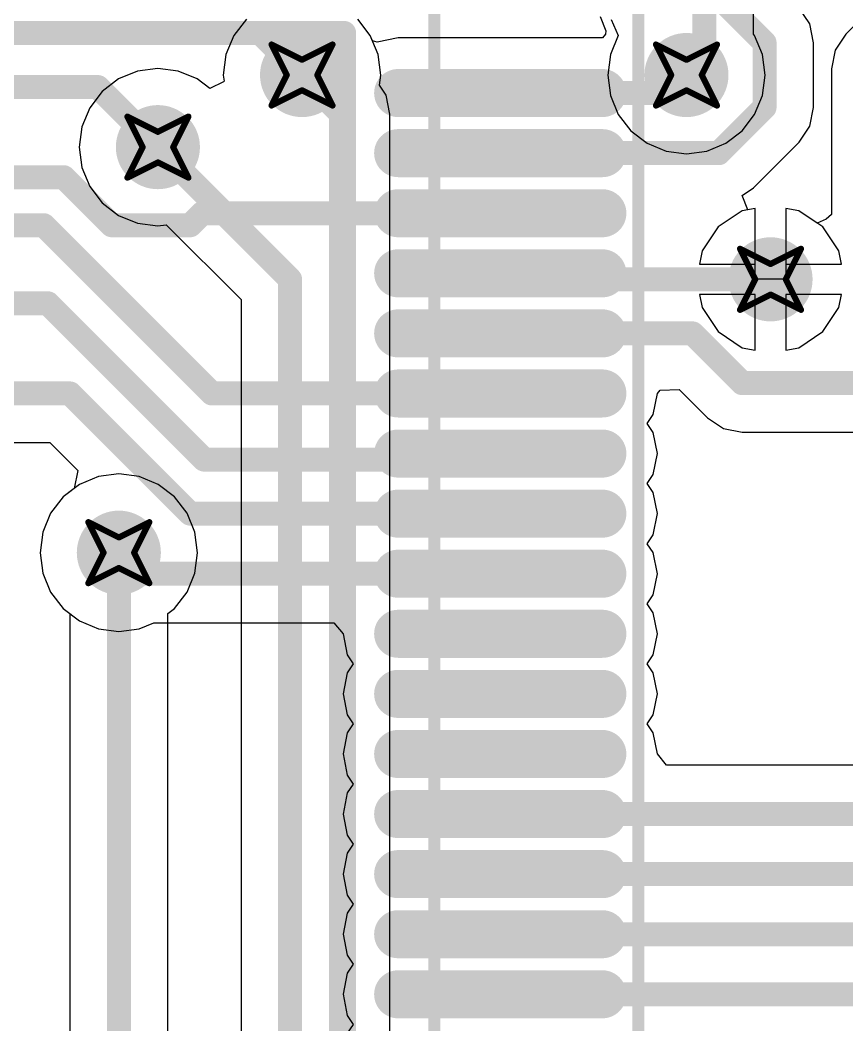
# Model space of a CAD drawing. Header units: millimetres. Extents: x 21 to 336, y 20 to 129.
# Drawn here: x 52.45 to 59.34, y 50.5 to 58.86 of the extents above; entities that cross this region are included whole.
import ezdxf

# ---------------------------------------------------------------- set-up
doc = ezdxf.new("R2010")
doc.units = ezdxf.units.MM
for name, color, linetype in [('BottomLayer', 5, 'Continuous'), ('DrillDrawing', 1, 'Continuous'), ('Mechanical13', 56, 'Continuous'), ('Mechanical15', 56, 'Continuous'), ('MultiLayer', 9, 'Continuous'), ('TopLayer', 1, 'Continuous'), ('TopOverlay', 2, 'Continuous'), ('TopPaste', 8, 'Continuous'), ('TopSolder', 216, 'Continuous')]:
    doc.layers.add(name, color=color, linetype=linetype)

# ---------------------------------------------------------------- blocks, each defined once
blk = doc.blocks.new('LQFP80_N_18')
at = {"layer": 'Mechanical13', "const_width": 0.0999998}
blk.add_lwpolyline([(6.000000699999999, -6.000000699999999), (6.000000699999999, 6.000000699999999)], dxfattribs=at)
at = {"layer": 'Mechanical15', "const_width": 0.0999998}
blk.add_lwpolyline([(7.699999839999999, -7.699999839999999), (7.699999839999999, 7.699999839999999)], dxfattribs=at)
at = {"layer": 'TopLayer', "const_width": 0.2999994}
for points in [[(5.69999876, 4.75000066), (7.400000439999999, 4.75000066)], [(5.69999876, 4.24999912), (7.400000439999999, 4.24999912)], [(5.69999876, 3.75000012), (7.400000439999999, 3.75000012)], [(5.69999876, 3.24999858), (7.400000439999999, 3.24999858)], [(5.69999876, 2.74999958), (7.400000439999999, 2.74999958)], [(5.69999876, 2.25000058), (7.400000439999999, 2.25000058)], [(5.69999876, 1.74999904), (7.400000439999999, 1.74999904)], [(5.69999876, 1.25000004), (7.400000439999999, 1.25000004)], [(5.69999876, 0.7499985), (7.400000439999999, 0.7499985)], [(5.69999876, 0.2499995), (7.400000439999999, 0.2499995)], [(5.69999876, -0.2499995), (7.400000439999999, -0.2499995)], [(5.69999876, -0.75000104), (7.400000439999999, -0.75000104)], [(5.69999876, -1.25000004), (7.400000439999999, -1.25000004)], [(5.69999876, -1.75000158), (7.400000439999999, -1.75000158)], [(5.69999876, -2.25000058), (7.400000439999999, -2.25000058)], [(5.69999876, -2.74999958), (7.400000439999999, -2.74999958)]]:
    blk.add_lwpolyline(points, dxfattribs=at)
at = {"layer": 'TopLayer', "const_width": 0.1499997}
for points in [[(5.62500018, 4.75000066, 1), (5.77499734, 4.75000066, 1)], [(7.32500186, 4.75000066, 1), (7.474999019999999, 4.75000066, 1)], [(5.62500018, 4.24999912, 1), (5.77499734, 4.24999912, 1)], [(7.32500186, 4.24999912, 1), (7.474999019999999, 4.24999912, 1)], [(5.62500018, 3.75000012, 1), (5.77499734, 3.75000012, 1)], [(7.32500186, 3.75000012, 1), (7.474999019999999, 3.75000012, 1)], [(5.62500018, 3.24999858, 1), (5.77499734, 3.24999858, 1)], [(7.32500186, 3.24999858, 1), (7.474999019999999, 3.24999858, 1)], [(5.62500018, 2.74999958, 1), (5.77499734, 2.74999958, 1)], [(7.32500186, 2.74999958, 1), (7.474999019999999, 2.74999958, 1)], [(5.62500018, 2.25000058, 1), (5.77499734, 2.25000058, 1)], [(7.32500186, 2.25000058, 1), (7.474999019999999, 2.25000058, 1)], [(5.62500018, 1.74999904, 1), (5.77499734, 1.74999904, 1)], [(7.32500186, 1.74999904, 1), (7.474999019999999, 1.74999904, 1)], [(5.62500018, 1.25000004, 1), (5.77499734, 1.25000004, 1)], [(7.32500186, 1.25000004, 1), (7.474999019999999, 1.25000004, 1)], [(5.62500018, 0.7499985, 1), (5.77499734, 0.7499985, 1)], [(7.32500186, 0.7499985, 1), (7.474999019999999, 0.7499985, 1)], [(5.62500018, 0.2499995, 1), (5.77499734, 0.2499995, 1)], [(7.32500186, 0.2499995, 1), (7.474999019999999, 0.2499995, 1)], [(5.62500018, -0.2499995, 1), (5.77499734, -0.2499995, 1)], [(7.32500186, -0.2499995, 1), (7.474999019999999, -0.2499995, 1)], [(5.62500018, -0.75000104, 1), (5.77499734, -0.75000104, 1)], [(7.32500186, -0.75000104, 1), (7.474999019999999, -0.75000104, 1)], [(5.62500018, -1.25000004, 1), (5.77499734, -1.25000004, 1)], [(7.32500186, -1.25000004, 1), (7.474999019999999, -1.25000004, 1)], [(5.62500018, -1.75000158, 1), (5.77499734, -1.75000158, 1)], [(7.32500186, -1.75000158, 1), (7.474999019999999, -1.75000158, 1)], [(5.62500018, -2.25000058, 1), (5.77499734, -2.25000058, 1)], [(7.32500186, -2.25000058, 1), (7.474999019999999, -2.25000058, 1)], [(5.62500018, -2.74999958, 1), (5.77499734, -2.74999958, 1)], [(7.32500186, -2.74999958, 1), (7.474999019999999, -2.74999958, 1)]]:
    blk.add_lwpolyline(points, format="xyb", close=True, dxfattribs=at)
at = {"layer": 'TopOverlay', "const_width": 0.1999996}
for points in [[(-5.249999659999999, 5.249999659999999), (5.249999659999999, 5.249999659999999)], [(5.249999659999999, -5.249999659999999), (5.249999659999999, 5.249999659999999)]]:
    blk.add_lwpolyline(points, dxfattribs=at)
at = {"layer": 'TopOverlay', "const_width": 0.0999998}
blk.add_lwpolyline([(5.19999976, 5.249999659999999, 1), (5.29999956, 5.249999659999999, 1)], format="xyb", close=True, dxfattribs=at)
blk.add_lwpolyline([(5.19999976, 5.249999659999999, 1), (5.29999956, 5.249999659999999, 1)], format="xyb", close=True, dxfattribs=at)
at = {"layer": 'TopPaste', "const_width": 0.2999994}
for points in [[(5.69999876, 4.75000066), (7.400000439999999, 4.75000066)], [(5.69999876, 4.24999912), (7.400000439999999, 4.24999912)], [(5.69999876, 3.75000012), (7.400000439999999, 3.75000012)], [(5.69999876, 3.24999858), (7.400000439999999, 3.24999858)], [(5.69999876, 2.74999958), (7.400000439999999, 2.74999958)], [(5.69999876, 2.25000058), (7.400000439999999, 2.25000058)], [(5.69999876, 1.74999904), (7.400000439999999, 1.74999904)], [(5.69999876, 1.25000004), (7.400000439999999, 1.25000004)], [(5.69999876, 0.7499985), (7.400000439999999, 0.7499985)], [(5.69999876, 0.2499995), (7.400000439999999, 0.2499995)], [(5.69999876, -0.2499995), (7.400000439999999, -0.2499995)], [(5.69999876, -0.75000104), (7.400000439999999, -0.75000104)], [(5.69999876, -1.25000004), (7.400000439999999, -1.25000004)], [(5.69999876, -1.75000158), (7.400000439999999, -1.75000158)], [(5.69999876, -2.25000058), (7.400000439999999, -2.25000058)], [(5.69999876, -2.74999958), (7.400000439999999, -2.74999958)]]:
    blk.add_lwpolyline(points, dxfattribs=at)
at = {"layer": 'TopPaste', "const_width": 0.1499997}
for points in [[(5.62500018, 4.75000066, 1), (5.77499734, 4.75000066, 1)], [(7.32500186, 4.75000066, 1), (7.474999019999999, 4.75000066, 1)], [(5.62500018, 4.24999912, 1), (5.77499734, 4.24999912, 1)], [(7.32500186, 4.24999912, 1), (7.474999019999999, 4.24999912, 1)], [(5.62500018, 3.75000012, 1), (5.77499734, 3.75000012, 1)], [(7.32500186, 3.75000012, 1), (7.474999019999999, 3.75000012, 1)], [(5.62500018, 3.24999858, 1), (5.77499734, 3.24999858, 1)], [(7.32500186, 3.24999858, 1), (7.474999019999999, 3.24999858, 1)], [(5.62500018, 2.74999958, 1), (5.77499734, 2.74999958, 1)], [(7.32500186, 2.74999958, 1), (7.474999019999999, 2.74999958, 1)], [(5.62500018, 2.25000058, 1), (5.77499734, 2.25000058, 1)], [(7.32500186, 2.25000058, 1), (7.474999019999999, 2.25000058, 1)], [(5.62500018, 1.74999904, 1), (5.77499734, 1.74999904, 1)], [(7.32500186, 1.74999904, 1), (7.474999019999999, 1.74999904, 1)], [(5.62500018, 1.25000004, 1), (5.77499734, 1.25000004, 1)], [(7.32500186, 1.25000004, 1), (7.474999019999999, 1.25000004, 1)], [(5.62500018, 0.7499985, 1), (5.77499734, 0.7499985, 1)], [(7.32500186, 0.7499985, 1), (7.474999019999999, 0.7499985, 1)], [(5.62500018, 0.2499995, 1), (5.77499734, 0.2499995, 1)], [(7.32500186, 0.2499995, 1), (7.474999019999999, 0.2499995, 1)], [(5.62500018, -0.2499995, 1), (5.77499734, -0.2499995, 1)], [(7.32500186, -0.2499995, 1), (7.474999019999999, -0.2499995, 1)], [(5.62500018, -0.75000104, 1), (5.77499734, -0.75000104, 1)], [(7.32500186, -0.75000104, 1), (7.474999019999999, -0.75000104, 1)], [(5.62500018, -1.25000004, 1), (5.77499734, -1.25000004, 1)], [(7.32500186, -1.25000004, 1), (7.474999019999999, -1.25000004, 1)], [(5.62500018, -1.75000158, 1), (5.77499734, -1.75000158, 1)], [(7.32500186, -1.75000158, 1), (7.474999019999999, -1.75000158, 1)], [(5.62500018, -2.25000058, 1), (5.77499734, -2.25000058, 1)], [(7.32500186, -2.25000058, 1), (7.474999019999999, -2.25000058, 1)], [(5.62500018, -2.74999958, 1), (5.77499734, -2.74999958, 1)], [(7.32500186, -2.74999958, 1), (7.474999019999999, -2.74999958, 1)]]:
    blk.add_lwpolyline(points, format="xyb", close=True, dxfattribs=at)
at = {"layer": 'TopSolder', "const_width": 0.3999992}
for points in [[(5.69999876, 4.75000066), (7.400000439999999, 4.75000066)], [(5.69999876, 4.24999912), (7.400000439999999, 4.24999912)], [(5.69999876, 3.75000012), (7.400000439999999, 3.75000012)], [(5.69999876, 3.24999858), (7.400000439999999, 3.24999858)], [(5.69999876, 2.74999958), (7.400000439999999, 2.74999958)], [(5.69999876, 2.25000058), (7.400000439999999, 2.25000058)], [(5.69999876, 1.74999904), (7.400000439999999, 1.74999904)], [(5.69999876, 1.25000004), (7.400000439999999, 1.25000004)], [(5.69999876, 0.7499985), (7.400000439999999, 0.7499985)], [(5.69999876, 0.2499995), (7.400000439999999, 0.2499995)], [(5.69999876, -0.2499995), (7.400000439999999, -0.2499995)], [(5.69999876, -0.75000104), (7.400000439999999, -0.75000104)], [(5.69999876, -1.25000004), (7.400000439999999, -1.25000004)], [(5.69999876, -1.75000158), (7.400000439999999, -1.75000158)], [(5.69999876, -2.25000058), (7.400000439999999, -2.25000058)], [(5.69999876, -2.74999958), (7.400000439999999, -2.74999958)]]:
    blk.add_lwpolyline(points, dxfattribs=at)
at = {"layer": 'TopSolder', "const_width": 0.1999996}
for points in [[(5.59999896, 4.75000066, 1), (5.79999856, 4.75000066, 1)], [(7.300000639999999, 4.75000066, 1), (7.500000239999999, 4.75000066, 1)], [(5.59999896, 4.24999912, 1), (5.79999856, 4.24999912, 1)], [(7.300000639999999, 4.24999912, 1), (7.500000239999999, 4.24999912, 1)], [(5.59999896, 3.75000012, 1), (5.79999856, 3.75000012, 1)], [(7.300000639999999, 3.75000012, 1), (7.500000239999999, 3.75000012, 1)], [(5.59999896, 3.24999858, 1), (5.79999856, 3.24999858, 1)], [(7.300000639999999, 3.24999858, 1), (7.500000239999999, 3.24999858, 1)], [(5.59999896, 2.74999958, 1), (5.79999856, 2.74999958, 1)], [(7.300000639999999, 2.74999958, 1), (7.500000239999999, 2.74999958, 1)], [(5.59999896, 2.25000058, 1), (5.79999856, 2.25000058, 1)], [(7.300000639999999, 2.25000058, 1), (7.500000239999999, 2.25000058, 1)], [(5.59999896, 1.74999904, 1), (5.79999856, 1.74999904, 1)], [(7.300000639999999, 1.74999904, 1), (7.500000239999999, 1.74999904, 1)], [(5.59999896, 1.25000004, 1), (5.79999856, 1.25000004, 1)], [(7.300000639999999, 1.25000004, 1), (7.500000239999999, 1.25000004, 1)], [(5.59999896, 0.7499985, 1), (5.79999856, 0.7499985, 1)], [(7.300000639999999, 0.7499985, 1), (7.500000239999999, 0.7499985, 1)], [(5.59999896, 0.2499995, 1), (5.79999856, 0.2499995, 1)], [(7.300000639999999, 0.2499995, 1), (7.500000239999999, 0.2499995, 1)], [(5.59999896, -0.2499995, 1), (5.79999856, -0.2499995, 1)], [(7.300000639999999, -0.2499995, 1), (7.500000239999999, -0.2499995, 1)], [(5.59999896, -0.75000104, 1), (5.79999856, -0.75000104, 1)], [(7.300000639999999, -0.75000104, 1), (7.500000239999999, -0.75000104, 1)], [(5.59999896, -1.25000004, 1), (5.79999856, -1.25000004, 1)], [(7.300000639999999, -1.25000004, 1), (7.500000239999999, -1.25000004, 1)], [(5.59999896, -1.75000158, 1), (5.79999856, -1.75000158, 1)], [(7.300000639999999, -1.75000158, 1), (7.500000239999999, -1.75000158, 1)], [(5.59999896, -2.25000058, 1), (5.79999856, -2.25000058, 1)], [(7.300000639999999, -2.25000058, 1), (7.500000239999999, -2.25000058, 1)], [(5.59999896, -2.74999958, 1), (5.79999856, -2.74999958, 1)], [(7.300000639999999, -2.74999958, 1), (7.500000239999999, -2.74999958, 1)]]:
    blk.add_lwpolyline(points, format="xyb", close=True, dxfattribs=at)

msp = doc.modelspace()

# ---------------------------------------------------------------- linework, layer by layer
at = {"layer": 'BottomLayer'}
for p, q in [((58.55783818, 58.74074865999999), (58.55783818, 62.30035291999999)), ((54.3364166, 58.86358306), (54.23222834, 58.72780228)), ((55.3677709, 58.72780228), (55.26358264, 58.86358306)), ((57.37430994, 58.86094146), (57.43222956, 58.72779973999999)), ((54.23222834, 58.72780228), (54.16673189999999, 58.56968474)), ((55.43326734, 58.56968474), (55.3677709, 58.72780228)), ((57.43222956, 58.72779973999999), (57.36673312, 58.56968474)), ((58.56777211999999, 58.72780228), (58.55783818, 58.74074865999999)), ((58.63326856, 58.56968474), (58.56777211999999, 58.72780228)), ((54.16673189999999, 58.56968474), (54.1443926, 58.40000003999999)), ((55.45560664, 58.40000003999999), (55.43326734, 58.56968474)), ((57.36673312, 58.56968474), (57.34439381999999, 58.40000003999999)), ((58.65560786, 58.40000003999999), (58.63326856, 58.56968474)), ((53.60000202, 58.45560826), (53.43031732, 58.43326896)), ((53.76968672, 58.43326896), (53.60000202, 58.45560826)), ((53.27219724, 58.36777252), (53.136419, 58.26358425999999)), ((53.43031732, 58.43326896), (53.27219724, 58.36777252)), ((53.9278068, 58.36777252), (53.76968672, 58.43326896)), ((54.03095874, 58.2886185), (53.9278068, 58.36777252)), ((54.1443926, 58.40000003999999), (54.15117186, 58.34850153999999)), ((55.44459066, 58.31631466), (55.45560664, 58.40000003999999)), ((57.34439381999999, 58.40000003999999), (57.36673312, 58.23031534)), ((58.63326856, 58.23031534), (58.65560786, 58.40000003999999)), ((54.14572102, 58.3432158), (54.03095874, 58.2886185)), ((54.15117186, 58.34850153999999), (54.14572102, 58.3432158)), ((55.50105486, 58.23180885999999), (55.44459066, 58.31631466)), ((53.136419, 58.26358425999999), (53.03223074, 58.12780348)), ((55.53210128, 58.07573601999999), (55.50105486, 58.23180885999999)), ((57.36673312, 58.23031534), (57.43222956, 58.0721978)), ((58.56777211999999, 58.0721978), (58.63326856, 58.23031534)), ((53.03223074, 58.12780348), (52.9667343, 57.96968594)), ((55.53209874, 58.07572331999999), (55.53210128, 58.07573601999999)), ((55.53209874, 38.24466824), (55.53209874, 58.07572331999999)), ((57.43222956, 58.0721978), (57.53641782, 57.93641701999999)), ((58.46358386, 57.93641701999999), (58.56777211999999, 58.0721978)), ((52.9667343, 57.96968594), (52.944395, 57.80000124)), ((57.53641782, 57.93641701999999), (57.67219859999999, 57.83222876)), ((58.32780308, 57.83222876), (58.46358386, 57.93641701999999)), ((52.944395, 57.80000124), (52.9667343, 57.63031654)), ((57.67219859999999, 57.83222876), (57.83031613999999, 57.76673232)), ((58.16968554, 57.76673232), (58.32780308, 57.83222876)), ((57.83031613999999, 57.76673232), (58.00000084, 57.74439302)), ((58.00000084, 57.74439302), (58.16968554, 57.76673232)), ((52.9667343, 57.63031654), (53.03223074, 57.472199)), ((53.03223074, 57.472199), (53.136419, 57.33641822)), ((53.136419, 57.33641822), (53.27219724, 57.23222996)), ((58.57300197999999, 57.29057122), (58.46433316, 57.26895582)), ((58.57300197999999, 56.82700089999999), (58.57300197999999, 57.29057122)), ((58.9356708, 57.26895582), (58.82700198, 57.29057122)), ((58.82700198, 57.29057122), (58.82700198, 56.82700089999999)), ((53.27219724, 57.23222996), (53.43031732, 57.16673351999999)), ((58.46433316, 57.26895582), (58.26454184, 57.13546104)), ((59.13546212, 57.13546104), (58.9356708, 57.26895582)), ((53.43031732, 57.16673351999999), (53.60000202, 57.14439422)), ((53.60000202, 57.14439422), (53.66966914, 57.15356616)), ((53.66966914, 57.15356616), (54.29216472, 56.53107311999999)), ((58.26454184, 57.13546104), (58.13104706, 56.93566972)), ((59.2689569, 56.93566972), (59.13546212, 57.13546104)), ((58.13104706, 56.93566972), (58.10943166, 56.82700089999999)), ((59.29057229999999, 56.82700089999999), (59.2689569, 56.93566972)), ((58.10943166, 56.82700089999999), (58.57300197999999, 56.82700089999999)), ((58.82700198, 56.82700089999999), (59.29057229999999, 56.82700089999999)), ((54.29216472, 56.53107311999999), (54.29216472, 37.9000131)), ((58.57300197999999, 56.5730009), (58.10943166, 56.5730009)), ((58.10943166, 56.5730009), (58.13104706, 56.46433208)), ((58.57300197999999, 56.10943057999999), (58.57300197999999, 56.5730009)), ((59.29057229999999, 56.5730009), (58.82700198, 56.5730009)), ((58.82700198, 56.5730009), (58.82700198, 56.10943057999999)), ((59.2689569, 56.46433208), (59.29057229999999, 56.5730009)), ((58.13104706, 56.46433208), (58.26454184, 56.26454076)), ((59.13546212, 56.26454076), (59.2689569, 56.46433208)), ((58.26454184, 56.26454076), (58.46433316, 56.13104598)), ((58.9356708, 56.13104598), (59.13546212, 56.26454076)), ((58.46433316, 56.13104598), (58.57300197999999, 56.10943057999999)), ((58.82700198, 56.10943057999999), (58.9356708, 56.13104598)), ((53.10524304, 55.05833793999999), (52.94712295999999, 54.9928415)), ((53.27492774, 55.08067724), (53.10524304, 55.05833793999999)), ((53.44461244, 55.05833793999999), (53.27492774, 55.08067724)), ((53.60273252, 54.9928415), (53.44461244, 55.05833793999999)), ((52.94712295999999, 54.9928415), (52.81134471999999, 54.88865324)), ((53.73851076, 54.88865324), (53.60273252, 54.9928415)), ((52.81134471999999, 54.88865324), (52.70715646, 54.752875)), ((53.84269902, 54.752875), (53.73851076, 54.88865324)), ((52.70715646, 54.752875), (52.64166002, 54.59475492)), ((53.90819545999999, 54.59475492), (53.84269902, 54.752875)), ((52.64166002, 54.59475492), (52.61932072, 54.42507021999999)), ((53.93053476, 54.42507021999999), (53.90819545999999, 54.59475492)), ((52.61932072, 54.42507021999999), (52.64166002, 54.25538552)), ((53.90819545999999, 54.25538552), (53.93053476, 54.42507021999999)), ((52.64166002, 54.25538552), (52.70715646, 54.09726543999999)), ((53.84269902, 54.09726543999999), (53.90819545999999, 54.25538552)), ((52.70715646, 54.09726543999999), (52.81134471999999, 53.96148719999999)), ((53.73851076, 53.96148719999999), (53.84269902, 54.09726543999999)), ((52.81134471999999, 53.96148719999999), (52.86709264, 53.91870852)), ((53.68276284, 53.91870852), (53.73851076, 53.96148719999999)), ((52.86709264, 53.91870852), (52.86709264, 38.46892992)), ((53.68276284, 38.2999996), (53.68276284, 53.91870852))]:
    msp.add_line(p, q, dxfattribs=at)
at = {"layer": 'BottomLayer', "const_width": 0.1999996}
for points in [[(58.15000308, 58.55000227999999), (58.15000308, 62.46928578)], [(58.00000084, 58.40000003999999), (58.15000308, 58.55000227999999)], [(54.79999961999999, 58.40000003999999), (55.12426364, 58.07573601999999)], [(55.12426364, 38.07573538), (55.12426364, 58.07573601999999)], [(53.60000202, 57.80000124), (54.69999982, 56.70000344)], [(54.69999982, 37.9000004), (54.69999982, 56.70000344)], [(53.27492774, 38.2999996), (53.27492774, 54.42507021999999)]]:
    msp.add_lwpolyline(points, dxfattribs=at)
at = {"layer": 'BottomLayer'}
for points, const_width in [([(54.6249987, 58.40000003999999, 1), (54.97500054, 58.40000003999999, 1)], 0.3499993), ([(57.82499992, 58.40000003999999, 1), (58.17500175999999, 58.40000003999999, 1)], 0.3499993), ([(58.10000317999999, 58.55000227999999, 1), (58.20000297999999, 58.55000227999999, 1)], 0.0999998), ([(58.10000317999999, 58.55000227999999, 1), (58.20000297999999, 58.55000227999999, 1)], 0.0999998), ([(54.74999972, 58.40000003999999, 1), (54.84999952, 58.40000003999999, 1)], 0.0999998), ([(57.95000094, 58.40000003999999, 1), (58.05000073999999, 58.40000003999999, 1)], 0.0999998), ([(53.4250011, 57.80000124, 1), (53.77500294, 57.80000124, 1)], 0.3499993), ([(55.07426374, 58.07573601999999, 1), (55.17426354, 58.07573601999999, 1)], 0.0999998), ([(55.07426374, 58.07573601999999, 1), (55.17426354, 58.07573601999999, 1)], 0.0999998), ([(53.55000211999999, 57.80000124, 1), (53.65000191999999, 57.80000124, 1)], 0.0999998), ([(58.52500105999999, 56.7000009, 1), (58.8750029, 56.7000009, 1)], 0.3499993), ([(54.64999992, 56.70000344, 1), (54.74999972, 56.70000344, 1)], 0.0999998), ([(54.64999992, 56.70000344, 1), (54.74999972, 56.70000344, 1)], 0.0999998), ([(53.09992682, 54.42507021999999, 1), (53.44992866, 54.42507021999999, 1)], 0.3499993), ([(53.22492784, 54.42507021999999, 1), (53.32492764, 54.42507021999999, 1)], 0.0999998)]:
    msp.add_lwpolyline(points, format="xyb", close=True, dxfattribs=dict(at, const_width=const_width))
at = {"layer": 'DrillDrawing', "const_width": 0.0508}
for points in [[(54.54599962, 58.65400004), (54.79999961999999, 58.52700004)], [(54.54599962, 58.65400004), (54.67299962, 58.40000003999999)], [(54.79999961999999, 58.52700004), (55.05399962, 58.65400004)], [(54.92699962, 58.40000003999999), (55.05399962, 58.65400004)], [(57.74600083999999, 58.65400004), (58.00000084, 58.52700004)], [(57.74600083999999, 58.65400004), (57.87300084, 58.40000003999999)], [(58.00000084, 58.52700004), (58.25400084, 58.65400004)], [(58.12700083999999, 58.40000003999999), (58.25400084, 58.65400004)], [(54.54599962, 58.14600004), (54.67299962, 58.40000003999999)], [(54.92699962, 58.40000003999999), (55.05399962, 58.14600004)], [(57.74600083999999, 58.14600004), (57.87300084, 58.40000003999999)], [(58.12700083999999, 58.40000003999999), (58.25400084, 58.14600004)], [(54.54599962, 58.14600004), (54.79999961999999, 58.27300004)], [(54.79999961999999, 58.27300004), (55.05399962, 58.14600004)], [(57.74600083999999, 58.14600004), (58.00000084, 58.27300004)], [(58.00000084, 58.27300004), (58.25400084, 58.14600004)], [(53.34600202, 58.05400124), (53.60000202, 57.92700124)], [(53.34600202, 58.05400124), (53.47300202, 57.80000124)], [(53.60000202, 57.92700124), (53.85400202, 58.05400124)], [(53.72700202, 57.80000124), (53.85400202, 58.05400124)], [(53.34600202, 57.54600124), (53.47300202, 57.80000124)], [(53.72700202, 57.80000124), (53.85400202, 57.54600124)], [(53.34600202, 57.54600124), (53.60000202, 57.67300124)], [(53.60000202, 57.67300124), (53.85400202, 57.54600124)], [(58.44600198, 56.9540009), (58.70000198, 56.82700089999999)], [(58.44600198, 56.9540009), (58.57300197999999, 56.7000009)], [(58.70000198, 56.82700089999999), (58.95400197999999, 56.9540009)], [(58.82700198, 56.7000009), (58.95400197999999, 56.9540009)], [(58.44600198, 56.44600089999999), (58.57300197999999, 56.7000009)], [(58.82700198, 56.7000009), (58.95400197999999, 56.44600089999999)], [(58.44600198, 56.44600089999999), (58.70000198, 56.5730009)], [(58.70000198, 56.5730009), (58.95400197999999, 56.44600089999999)], [(53.02092774, 54.67907022), (53.27492774, 54.55207022)], [(53.02092774, 54.67907022), (53.14792774, 54.42507021999999)], [(53.27492774, 54.55207022), (53.52892774, 54.67907022)], [(53.40192774, 54.42507021999999), (53.52892774, 54.67907022)], [(53.02092774, 54.17107022), (53.14792774, 54.42507021999999)], [(53.40192774, 54.42507021999999), (53.52892774, 54.17107022)], [(53.02092774, 54.17107022), (53.27492774, 54.29807022)], [(53.27492774, 54.29807022), (53.52892774, 54.17107022)]]:
    msp.add_lwpolyline(points, dxfattribs=at)
at = {"layer": 'DrillDrawing', "const_width": 0.0254}
for points in [[(54.53329961999999, 58.65400004, 1), (54.55869962, 58.65400004, 1)], [(54.53329961999999, 58.65400004, 1), (54.55869962, 58.65400004, 1)], [(55.04129962, 58.65400004, 1), (55.06669961999999, 58.65400004, 1)], [(55.04129962, 58.65400004, 1), (55.06669961999999, 58.65400004, 1)], [(57.73330084, 58.65400004, 1), (57.75870084, 58.65400004, 1)], [(57.73330084, 58.65400004, 1), (57.75870084, 58.65400004, 1)], [(58.24130083999999, 58.65400004, 1), (58.26670084, 58.65400004, 1)], [(58.24130083999999, 58.65400004, 1), (58.26670084, 58.65400004, 1)], [(54.78729962, 58.52700004, 1), (54.81269962, 58.52700004, 1)], [(54.78729962, 58.52700004, 1), (54.81269962, 58.52700004, 1)], [(57.98730084, 58.52700004, 1), (58.01270083999999, 58.52700004, 1)], [(57.98730084, 58.52700004, 1), (58.01270083999999, 58.52700004, 1)], [(54.66029962, 58.40000003999999, 1), (54.68569961999999, 58.40000003999999, 1)], [(54.66029962, 58.40000003999999, 1), (54.68569961999999, 58.40000003999999, 1)], [(54.91429961999999, 58.40000003999999, 1), (54.93969962, 58.40000003999999, 1)], [(54.91429961999999, 58.40000003999999, 1), (54.93969962, 58.40000003999999, 1)], [(57.86030083999999, 58.40000003999999, 1), (57.88570084, 58.40000003999999, 1)], [(57.86030083999999, 58.40000003999999, 1), (57.88570084, 58.40000003999999, 1)], [(58.11430084, 58.40000003999999, 1), (58.13970084, 58.40000003999999, 1)], [(58.11430084, 58.40000003999999, 1), (58.13970084, 58.40000003999999, 1)], [(54.78729962, 58.27300004, 1), (54.81269962, 58.27300004, 1)], [(54.78729962, 58.27300004, 1), (54.81269962, 58.27300004, 1)], [(57.98730084, 58.27300004, 1), (58.01270083999999, 58.27300004, 1)], [(57.98730084, 58.27300004, 1), (58.01270083999999, 58.27300004, 1)], [(54.53329961999999, 58.14600004, 1), (54.55869962, 58.14600004, 1)], [(54.53329961999999, 58.14600004, 1), (54.55869962, 58.14600004, 1)], [(55.04129962, 58.14600004, 1), (55.06669961999999, 58.14600004, 1)], [(55.04129962, 58.14600004, 1), (55.06669961999999, 58.14600004, 1)], [(57.73330084, 58.14600004, 1), (57.75870084, 58.14600004, 1)], [(57.73330084, 58.14600004, 1), (57.75870084, 58.14600004, 1)], [(58.24130083999999, 58.14600004, 1), (58.26670084, 58.14600004, 1)], [(58.24130083999999, 58.14600004, 1), (58.26670084, 58.14600004, 1)], [(53.33330202, 58.05400124, 1), (53.35870202, 58.05400124, 1)], [(53.33330202, 58.05400124, 1), (53.35870202, 58.05400124, 1)], [(53.84130202, 58.05400124, 1), (53.86670202, 58.05400124, 1)], [(53.84130202, 58.05400124, 1), (53.86670202, 58.05400124, 1)], [(53.58730202, 57.92700124, 1), (53.61270202, 57.92700124, 1)], [(53.58730202, 57.92700124, 1), (53.61270202, 57.92700124, 1)], [(53.46030202, 57.80000124, 1), (53.48570202, 57.80000124, 1)], [(53.46030202, 57.80000124, 1), (53.48570202, 57.80000124, 1)], [(53.71430202, 57.80000124, 1), (53.73970202, 57.80000124, 1)], [(53.71430202, 57.80000124, 1), (53.73970202, 57.80000124, 1)], [(53.58730202, 57.67300124, 1), (53.61270202, 57.67300124, 1)], [(53.58730202, 57.67300124, 1), (53.61270202, 57.67300124, 1)], [(53.33330202, 57.54600124, 1), (53.35870202, 57.54600124, 1)], [(53.33330202, 57.54600124, 1), (53.35870202, 57.54600124, 1)], [(53.84130202, 57.54600124, 1), (53.86670202, 57.54600124, 1)], [(53.84130202, 57.54600124, 1), (53.86670202, 57.54600124, 1)], [(58.43330198, 56.9540009, 1), (58.45870197999999, 56.9540009, 1)], [(58.43330198, 56.9540009, 1), (58.45870197999999, 56.9540009, 1)], [(58.94130198, 56.9540009, 1), (58.96670198, 56.9540009, 1)], [(58.94130198, 56.9540009, 1), (58.96670198, 56.9540009, 1)], [(58.68730197999999, 56.82700089999999, 1), (58.71270198, 56.82700089999999, 1)], [(58.68730197999999, 56.82700089999999, 1), (58.71270198, 56.82700089999999, 1)], [(58.56030198, 56.7000009, 1), (58.58570198, 56.7000009, 1)], [(58.56030198, 56.7000009, 1), (58.58570198, 56.7000009, 1)], [(58.81430198, 56.7000009, 1), (58.83970197999999, 56.7000009, 1)], [(58.81430198, 56.7000009, 1), (58.83970197999999, 56.7000009, 1)], [(58.68730197999999, 56.5730009, 1), (58.71270198, 56.5730009, 1)], [(58.68730197999999, 56.5730009, 1), (58.71270198, 56.5730009, 1)], [(58.43330198, 56.44600089999999, 1), (58.45870197999999, 56.44600089999999, 1)], [(58.43330198, 56.44600089999999, 1), (58.45870197999999, 56.44600089999999, 1)], [(58.94130198, 56.44600089999999, 1), (58.96670198, 56.44600089999999, 1)], [(58.94130198, 56.44600089999999, 1), (58.96670198, 56.44600089999999, 1)], [(53.00822774, 54.67907022, 1), (53.03362774, 54.67907022, 1)], [(53.00822774, 54.67907022, 1), (53.03362774, 54.67907022, 1)], [(53.51622774, 54.67907022, 1), (53.54162774, 54.67907022, 1)], [(53.51622774, 54.67907022, 1), (53.54162774, 54.67907022, 1)], [(53.26222774, 54.55207022, 1), (53.28762774, 54.55207022, 1)], [(53.26222774, 54.55207022, 1), (53.28762774, 54.55207022, 1)], [(53.13522774, 54.42507021999999, 1), (53.16062774, 54.42507021999999, 1)], [(53.13522774, 54.42507021999999, 1), (53.16062774, 54.42507021999999, 1)], [(53.38922774, 54.42507021999999, 1), (53.41462774, 54.42507021999999, 1)], [(53.38922774, 54.42507021999999, 1), (53.41462774, 54.42507021999999, 1)], [(53.26222774, 54.29807022, 1), (53.28762774, 54.29807022, 1)], [(53.26222774, 54.29807022, 1), (53.28762774, 54.29807022, 1)], [(53.00822774, 54.17107022, 1), (53.03362774, 54.17107022, 1)], [(53.00822774, 54.17107022, 1), (53.03362774, 54.17107022, 1)], [(53.51622774, 54.17107022, 1), (53.54162774, 54.17107022, 1)], [(53.51622774, 54.17107022, 1), (53.54162774, 54.17107022, 1)]]:
    msp.add_lwpolyline(points, format="xyb", close=True, dxfattribs=at)
at = {"layer": 'MultiLayer', "const_width": 0.3499993}
for points in [[(54.6249987, 58.40000003999999, 1), (54.97500054, 58.40000003999999, 1)], [(57.82499992, 58.40000003999999, 1), (58.17500175999999, 58.40000003999999, 1)], [(53.4250011, 57.80000124, 1), (53.77500294, 57.80000124, 1)], [(58.52500105999999, 56.7000009, 1), (58.8750029, 56.7000009, 1)], [(53.09992682, 54.42507021999999, 1), (53.44992866, 54.42507021999999, 1)]]:
    msp.add_lwpolyline(points, format="xyb", close=True, dxfattribs=at)
at = {"layer": 'TopLayer'}
for p, q in [((59.02679329999999, 58.82531033999999), (58.93838606, 58.95762148)), ((57.28261848, 58.88649132), (57.32771618, 58.76899092)), ((59.53623348, 58.9493995), (59.32701622, 58.74018224)), ((55.3677709, 58.72780228), (55.26358264, 58.86358306)), ((59.05783972, 58.66923749999999), (59.02679329999999, 58.82531033999999)), ((55.38516989999999, 58.68579829999999), (55.3677709, 58.72780228)), ((55.60000056, 58.70881577999999), (55.42442306, 58.67389077999999)), ((57.30000224, 58.70881577999999), (55.60000056, 58.70881577999999)), ((57.30217902, 58.70838397999999), (57.30000224, 58.70881577999999)), ((57.32692369999999, 58.73908242), (57.30217902, 58.70838397999999)), ((57.32771618, 58.76899092), (57.32692369999999, 58.73908242)), ((59.32701622, 58.74018224), (59.23860898, 58.6078711)), ((55.42442306, 58.67389077999999), (55.38516989999999, 58.68579829999999)), ((59.05783718, 58.66922479999999), (59.05783972, 58.66923749999999)), ((59.05783718, 58.13077527999999), (59.05783718, 58.66922479999999)), ((59.23860898, 58.6078711), (59.20756256, 58.45179826)), ((59.20756256, 58.45179826), (59.2075651, 58.45178556)), ((59.2075651, 58.45178556), (59.2075651, 57.23874506)), ((59.02679584, 57.97469228), (59.05783972, 58.13076258)), ((59.05783972, 58.13076258), (59.05783718, 58.13077527999999)), ((58.93838606, 57.8423786), (59.02679584, 57.97469228)), ((58.55762228, 57.46161481999999), (58.93837843999999, 57.84237352)), ((58.93837843999999, 57.84237352), (58.93838606, 57.8423786)), ((58.46255008, 57.39808942), (58.55762228, 57.46161481999999)), ((58.51210294, 57.27845796), (58.46255008, 57.39808942)), ((58.57300197999999, 57.29057122), (58.51210294, 57.27845796)), ((58.57300197999999, 56.7000009), (58.57300197999999, 57.29057122)), ((58.9356708, 57.26895582), (58.82700198, 57.29057122)), ((58.82700198, 57.29057122), (58.82700198, 56.7000009)), ((59.08889884, 57.1665735), (58.9356708, 57.26895582)), ((59.16352149999999, 57.20079999999999), (59.08889884, 57.1665735)), ((59.2075651, 57.23874506), (59.16352149999999, 57.20079999999999)), ((58.82700198, 56.7000009), (58.57300197999999, 56.7000009)), ((57.75881768, 55.74999772), (57.78103252, 55.7770665)), ((57.78103252, 55.7770665), (57.9393812, 55.78385338)), ((57.9393812, 55.78385338), (58.17521258, 55.548022)), ((57.72389268, 55.57442022), (57.75881768, 55.74999772)), ((57.6741671, 55.50000076), (57.72389268, 55.57442022)), ((58.17521258, 55.548022), (58.17521765999999, 55.54801438)), ((58.17521765999999, 55.54801438), (58.3075288, 55.45960714)), ((57.72389268, 55.42557875999999), (57.6741671, 55.50000076)), ((58.3075288, 55.45960714), (58.46360164, 55.42856326)), ((57.75881768, 55.24999871999999), (57.72389268, 55.42557875999999)), ((58.46360164, 55.42856326), (60.29412376, 55.42856326)), ((52.3269083, 55.3421677), (52.700301, 55.3421677)), ((52.700301, 55.3421677), (52.93216236, 55.11030633999999)), ((57.72389268, 55.07441867999999), (57.75881768, 55.24999871999999)), ((52.93216236, 55.11030633999999), (52.90349592, 54.95936683999999)), ((57.6741671, 54.99999922), (57.72389268, 55.07441867999999)), ((52.90349592, 54.95936683999999), (52.81134471999999, 54.88865324)), ((57.72389268, 54.92557976), (57.6741671, 54.99999922)), ((52.81134471999999, 54.88865324), (52.70715646, 54.752875)), ((57.75881768, 54.74999972), (57.72389268, 54.92557976)), ((52.70715646, 54.752875), (52.64166002, 54.59475492)), ((57.72389268, 54.57441968), (57.75881768, 54.74999972)), ((52.64166002, 54.59475492), (52.61932072, 54.42507021999999)), ((57.6741671, 54.49999768), (57.72389268, 54.57441968)), ((57.72389268, 54.42557822), (57.6741671, 54.49999768)), ((52.61932072, 54.42507021999999), (52.64166002, 54.25538552)), ((57.75881768, 54.24999818), (57.72389268, 54.42557822)), ((52.64166002, 54.25538552), (52.70715646, 54.09726543999999)), ((57.72389268, 54.07441814), (57.75881768, 54.24999818)), ((52.70715646, 54.09726543999999), (52.81134471999999, 53.96148719999999)), ((57.6741671, 53.99999868), (57.72389268, 54.07441814)), ((52.81134471999999, 53.96148719999999), (52.94712295999999, 53.85729894)), ((57.72389268, 53.92557922), (57.6741671, 53.99999868)), ((52.94712295999999, 53.85729894), (53.10524304, 53.7918025)), ((57.75881768, 53.74999918), (57.72389268, 53.92557922)), ((53.10524304, 53.7918025), (53.27492774, 53.7694632)), ((53.27492774, 53.7694632), (53.44461244, 53.7918025)), ((53.44461244, 53.7918025), (53.56619208, 53.84216308)), ((53.56619208, 53.84216308), (55.06554646, 53.84216308)), ((55.06554646, 53.84216308), (55.14118512, 53.74999664)), ((55.14118512, 53.74999664), (55.17611012, 53.57441914)), ((57.72389268, 53.57441914), (57.75881768, 53.74999918)), ((55.17611012, 53.57441914), (55.2258357, 53.49999967999999)), ((57.6741671, 53.49999967999999), (57.72389268, 53.57441914)), ((55.2258357, 53.49999967999999), (55.17611012, 53.42558022)), ((57.72389268, 53.42558022), (57.6741671, 53.49999967999999)), ((55.17611012, 53.42558022), (55.14118512, 53.25000017999999)), ((57.75881768, 53.25000017999999), (57.72389268, 53.42558022)), ((55.14118512, 53.25000017999999), (55.17611012, 53.07442013999999)), ((57.72389268, 53.07442013999999), (57.75881768, 53.25000017999999)), ((55.17611012, 53.07442013999999), (55.2258357, 53.00000068)), ((57.6741671, 53.00000068), (57.72389268, 53.07442013999999)), ((55.2258357, 53.00000068), (55.17611012, 52.92557867999999)), ((57.72389268, 52.92557867999999), (57.6741671, 53.00000068)), ((55.17611012, 52.92557867999999), (55.14118512, 52.74999863999999)), ((57.75881768, 52.75000118), (57.72389268, 52.92557867999999)), ((55.14118512, 52.74999863999999), (55.17611012, 52.57441859999999)), ((57.83445634, 52.65783474), (57.75881768, 52.75000118)), ((60.84998498, 52.65783474), (57.83445634, 52.65783474)), ((55.17611012, 52.57441859999999), (55.2258357, 52.49999914)), ((55.2258357, 52.49999914), (55.17611012, 52.42557968)), ((55.17611012, 52.42557968), (55.14118512, 52.24999964)), ((55.14118512, 52.24999964), (55.17611012, 52.0744196)), ((55.17611012, 52.0744196), (55.2258357, 51.9999976)), ((55.2258357, 51.9999976), (55.17611012, 51.92557814)), ((55.17611012, 51.92557814), (55.14118512, 51.7499981)), ((55.14118512, 51.7499981), (55.17611012, 51.57441806)), ((55.17611012, 51.57441806), (55.2258357, 51.4999986)), ((55.2258357, 51.4999986), (55.17611012, 51.42557914)), ((55.17611012, 51.42557914), (55.14118512, 51.2499991)), ((55.14118512, 51.2499991), (55.17611012, 51.07441906)), ((55.17611012, 51.07441906), (55.2258357, 50.9999996)), ((55.17611012, 50.92558013999999), (55.14118512, 50.75000009999999)), ((55.2258357, 50.9999996), (55.17611012, 50.92558013999999)), ((55.14118512, 50.75000009999999), (55.17611012, 50.57442005999999)), ((55.17611012, 50.57442005999999), (55.2258357, 50.5000006)), ((55.2258357, 50.5000006), (55.17611012, 50.42557859999999))]:
    msp.add_line(p, q, dxfattribs=at)
at = {"layer": 'TopLayer', "const_width": 0.1999996}
for points in [[(57.8192392, 59.50000038), (58.65000208, 58.66923749999999)], [(47.9636074, 58.74999934), (54.45000031999999, 58.74999934)], [(54.45000031999999, 58.74999934), (54.79999961999999, 58.40000003999999)], [(58.65000208, 58.13076258), (58.65000208, 58.66923749999999)], [(57.85000114, 58.25000034), (58.00000084, 58.40000003999999)], [(47.8479231, 58.30000024), (53.10000302, 58.30000024)], [(53.10000302, 58.30000024), (53.60000202, 57.80000124)], [(56.4500014, 58.25000034), (57.85000114, 58.25000034)], [(58.2692383, 57.7499988), (58.65000208, 58.13076258)], [(56.4500014, 57.7499988), (58.2692383, 57.7499988)], [(50.04995324, 57.54993824), (52.81574654, 57.54993824)], [(52.81574654, 57.54993824), (53.21568478, 57.15)], [(53.86923948, 57.15), (53.96923928, 57.2499998)], [(53.96923928, 57.2499998), (56.4500014, 57.2499998)], [(51.04993854, 57.14993904), (52.65006234, 57.14993904)], [(52.65006234, 57.14993904), (54.05000112, 55.75000026)], [(53.21568478, 57.15), (53.86923948, 57.15)], [(56.4500014, 56.74999826), (56.49999876, 56.7000009)], [(56.49999876, 56.7000009), (58.70000198, 56.7000009)], [(51.6999474, 56.4999378), (52.68498226, 56.4999378)], [(52.68498226, 56.4999378), (53.98492124, 55.19999882)], [(56.4500014, 56.24999926), (58.05000073999999, 56.24999926)], [(58.05000073999999, 56.24999926), (58.46360164, 55.83639836)], [(58.46360164, 55.83639836), (60.99999991999999, 55.83639836)], [(50.04999896, 55.7500028), (52.86923385999999, 55.7500028)], [(52.86923385999999, 55.7500028), (53.86923694, 54.74999972)], [(54.05000112, 55.75000026), (56.4500014, 55.75000026)], [(53.98492124, 55.19999882), (56.40000149999999, 55.19999882)], [(56.40000149999999, 55.19999882), (56.4500014, 55.24999871999999)], [(53.86923694, 54.74999972), (56.4500014, 54.74999972)], [(53.27492774, 54.42507021999999), (53.44999978, 54.24999818)], [(53.44999978, 54.24999818), (56.4500014, 54.24999818)], [(56.4500014, 52.24999964), (60.84999767999999, 52.24999964)], [(56.4500014, 51.7499981), (60.19200306, 51.7499981)], [(56.4500014, 51.2499991), (59.77276336, 51.2499991)], [(56.4500014, 50.75000009999999), (59.70707896, 50.75000009999999)]]:
    msp.add_lwpolyline(points, dxfattribs=at)
at = {"layer": 'TopLayer'}
for points, const_width in [([(54.40000042, 58.74999934, 1), (54.50000022, 58.74999934, 1)], 0.0999998), ([(54.40000042, 58.74999934, 1), (54.50000022, 58.74999934, 1)], 0.0999998), ([(54.6249987, 58.40000003999999, 1), (54.97500054, 58.40000003999999, 1)], 0.3499993), ([(57.82499992, 58.40000003999999, 1), (58.17500175999999, 58.40000003999999, 1)], 0.3499993), ([(58.60000218, 58.66923749999999, 1), (58.70000198, 58.66923749999999, 1)], 0.0999998), ([(58.60000218, 58.66923749999999, 1), (58.70000198, 58.66923749999999, 1)], 0.0999998), ([(54.74999972, 58.40000003999999, 1), (54.84999952, 58.40000003999999, 1)], 0.0999998), ([(57.95000094, 58.40000003999999, 1), (58.05000073999999, 58.40000003999999, 1)], 0.0999998), ([(53.05000312, 58.30000024, 1), (53.15000292, 58.30000024, 1)], 0.0999998), ([(53.05000312, 58.30000024, 1), (53.15000292, 58.30000024, 1)], 0.0999998), ([(56.40000149999999, 58.25000034, 1), (56.50000129999999, 58.25000034, 1)], 0.0999998), ([(57.80000124, 58.25000034, 1), (57.90000104, 58.25000034, 1)], 0.0999998), ([(57.80000124, 58.25000034, 1), (57.90000104, 58.25000034, 1)], 0.0999998), ([(58.60000218, 58.13076258, 1), (58.70000198, 58.13076258, 1)], 0.0999998), ([(58.60000218, 58.13076258, 1), (58.70000198, 58.13076258, 1)], 0.0999998), ([(53.4250011, 57.80000124, 1), (53.77500294, 57.80000124, 1)], 0.3499993), ([(53.55000211999999, 57.80000124, 1), (53.65000191999999, 57.80000124, 1)], 0.0999998), ([(56.40000149999999, 57.7499988, 1), (56.50000129999999, 57.7499988, 1)], 0.0999998), ([(58.21923839999999, 57.7499988, 1), (58.31923819999999, 57.7499988, 1)], 0.0999998), ([(58.21923839999999, 57.7499988, 1), (58.31923819999999, 57.7499988, 1)], 0.0999998), ([(52.76574664, 57.54993824, 1), (52.86574644, 57.54993824, 1)], 0.0999998), ([(52.76574664, 57.54993824, 1), (52.86574644, 57.54993824, 1)], 0.0999998), ([(53.91923938, 57.2499998, 1), (54.01923918, 57.2499998, 1)], 0.0999998), ([(53.91923938, 57.2499998, 1), (54.01923918, 57.2499998, 1)], 0.0999998), ([(56.40000149999999, 57.2499998, 1), (56.50000129999999, 57.2499998, 1)], 0.0999998), ([(52.60006243999999, 57.14993904, 1), (52.70006223999999, 57.14993904, 1)], 0.0999998), ([(52.60006243999999, 57.14993904, 1), (52.70006223999999, 57.14993904, 1)], 0.0999998), ([(53.16568487999999, 57.15, 1), (53.26568468, 57.15, 1)], 0.0999998), ([(53.16568487999999, 57.15, 1), (53.26568468, 57.15, 1)], 0.0999998), ([(53.81923957999999, 57.15, 1), (53.91923938, 57.15, 1)], 0.0999998), ([(53.81923957999999, 57.15, 1), (53.91923938, 57.15, 1)], 0.0999998), ([(58.52500105999999, 56.7000009, 1), (58.8750029, 56.7000009, 1)], 0.3499993), ([(56.40000149999999, 56.74999826, 1), (56.50000129999999, 56.74999826, 1)], 0.0999998), ([(56.44999885999999, 56.7000009, 1), (56.54999866, 56.7000009, 1)], 0.0999998), ([(56.44999885999999, 56.7000009, 1), (56.54999866, 56.7000009, 1)], 0.0999998), ([(58.65000208, 56.7000009, 1), (58.75000188, 56.7000009, 1)], 0.0999998), ([(52.63498236, 56.4999378, 1), (52.73498215999999, 56.4999378, 1)], 0.0999998), ([(52.63498236, 56.4999378, 1), (52.73498215999999, 56.4999378, 1)], 0.0999998), ([(56.40000149999999, 56.24999926, 1), (56.50000129999999, 56.24999926, 1)], 0.0999998), ([(58.00000084, 56.24999926, 1), (58.10000064, 56.24999926, 1)], 0.0999998), ([(58.00000084, 56.24999926, 1), (58.10000064, 56.24999926, 1)], 0.0999998), ([(58.41360174, 55.83639836, 1), (58.51360154, 55.83639836, 1)], 0.0999998), ([(58.41360174, 55.83639836, 1), (58.51360154, 55.83639836, 1)], 0.0999998), ([(52.81923396, 55.7500028, 1), (52.91923376, 55.7500028, 1)], 0.0999998), ([(52.81923396, 55.7500028, 1), (52.91923376, 55.7500028, 1)], 0.0999998), ([(54.00000121999999, 55.75000026, 1), (54.10000101999999, 55.75000026, 1)], 0.0999998), ([(54.00000121999999, 55.75000026, 1), (54.10000101999999, 55.75000026, 1)], 0.0999998), ([(56.40000149999999, 55.75000026, 1), (56.50000129999999, 55.75000026, 1)], 0.0999998), ([(53.93492134, 55.19999882, 1), (54.03492113999999, 55.19999882, 1)], 0.0999998), ([(53.93492134, 55.19999882, 1), (54.03492113999999, 55.19999882, 1)], 0.0999998), ([(56.3500016, 55.19999882, 1), (56.4500014, 55.19999882, 1)], 0.0999998), ([(56.3500016, 55.19999882, 1), (56.4500014, 55.19999882, 1)], 0.0999998), ([(56.40000149999999, 55.24999871999999, 1), (56.50000129999999, 55.24999871999999, 1)], 0.0999998), ([(53.09992682, 54.42507021999999, 1), (53.44992866, 54.42507021999999, 1)], 0.3499993), ([(53.81923704, 54.74999972, 1), (53.91923684, 54.74999972, 1)], 0.0999998), ([(53.81923704, 54.74999972, 1), (53.91923684, 54.74999972, 1)], 0.0999998), ([(56.40000149999999, 54.74999972, 1), (56.50000129999999, 54.74999972, 1)], 0.0999998), ([(53.22492784, 54.42507021999999, 1), (53.32492764, 54.42507021999999, 1)], 0.0999998), ([(53.39999988, 54.24999818, 1), (53.49999967999999, 54.24999818, 1)], 0.0999998), ([(53.39999988, 54.24999818, 1), (53.49999967999999, 54.24999818, 1)], 0.0999998), ([(56.40000149999999, 54.24999818, 1), (56.50000129999999, 54.24999818, 1)], 0.0999998), ([(56.40000149999999, 52.24999964, 1), (56.50000129999999, 52.24999964, 1)], 0.0999998), ([(56.40000149999999, 51.7499981, 1), (56.50000129999999, 51.7499981, 1)], 0.0999998), ([(56.40000149999999, 51.2499991, 1), (56.50000129999999, 51.2499991, 1)], 0.0999998), ([(56.40000149999999, 50.75000009999999, 1), (56.50000129999999, 50.75000009999999, 1)], 0.0999998)]:
    msp.add_lwpolyline(points, format="xyb", close=True, dxfattribs=dict(at, const_width=const_width))

# ---------------------------------------------------------------- block references
msp.add_blockref('LQFP80_N_18', (49.9000018, 53.49999967999999))

doc.saveas('drawing.dxf')
